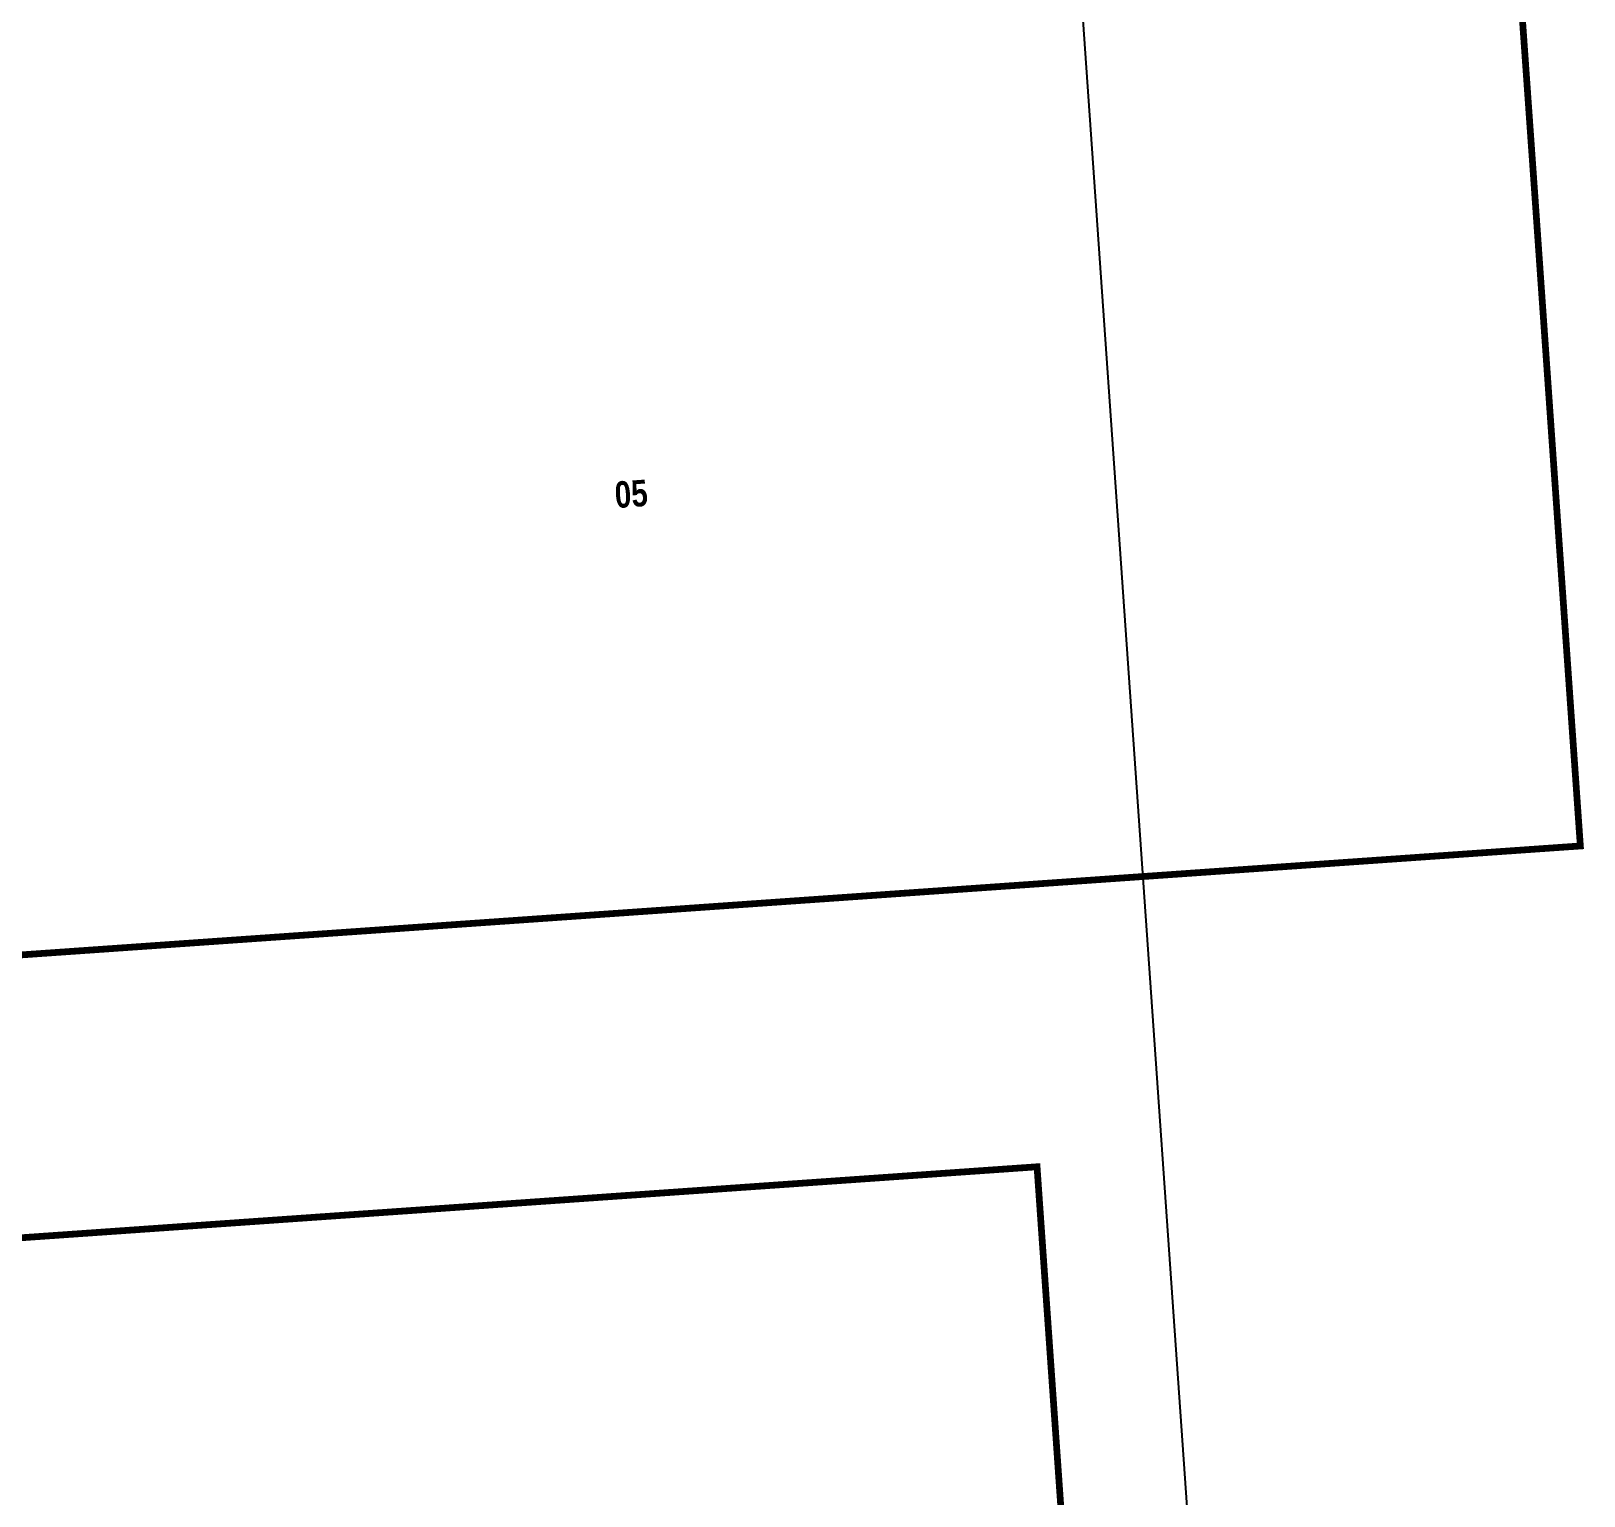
# Model space of a CAD drawing. Header units: millimetres. Extents: x 50357 to 985146, y 723188 to 1803594.
# Drawn here: x 834729.4 to 834817.4, y 820069.2 to 820152.3 of the extents above; entities that cross this region are included whole.
import ezdxf

# ---------------------------------------------------------------- set-up
doc = ezdxf.new("R2010")
doc.units = ezdxf.units.MM
doc.header["$LTSCALE"] = 3
doc.header["$MEASUREMENT"] = 0
doc.linetypes.add('DASHED', pattern=[19.05, 12.7, -6.35])
doc.layers.get('Defpoints').update_dxf_attribs({"color": 32})
doc.layers.add('_PARCEL BOUNDARY', color=10, linetype='DASHED')
doc.styles.add('_BOLD', font='arialbd.ttf', dxfattribs={"width": 0.8})

# ---------------------------------------------------------------- blocks, each defined once
blk = doc.blocks.new('PARCEL BOUNDARY')
at = {"layer": '_PARCEL BOUNDARY', "ltscale": 100, "const_width": 383, "flags": 128}
for points in [[(834951493, 817566674), (834953903, 817532536), (834956464, 817495914), (834858529, 817489069)], [(834745090, 817465102), (834925661, 817477723), (834932967, 817373210)]]:
    blk.add_lwpolyline(points, dxfattribs=at)
at = {"layer": 'Defpoints', "style": '_BOLD', "width": 0.8}
blk.add_text('05', height=1500, rotation=4.00124, dxfattribs=at).set_placement((834901772, 817515067, 994000))

msp = doc.modelspace()

# ---------------------------------------------------------------- linework, layer by layer
at = {"layer": 'Defpoints'}
msp.add_lwpolyline([(834063.1753, 820412.9749), (834767.4033, 820462.2058), (834816.7833, 819755.845), (834112.5554, 819706.6141)], close=True, dxfattribs=at)

# ---------------------------------------------------------------- block references
at = {"layer": '_PARCEL BOUNDARY', "ltscale": 0.2, "xscale": 0.001, "yscale": 0.001, "zscale": 0.001, "rotation": 359.998908534026}
msp.add_blockref('PARCEL BOUNDARY', (-154.8035, 2626.0798, -0.0001), dxfattribs=at)

doc.saveas('drawing.dxf')
